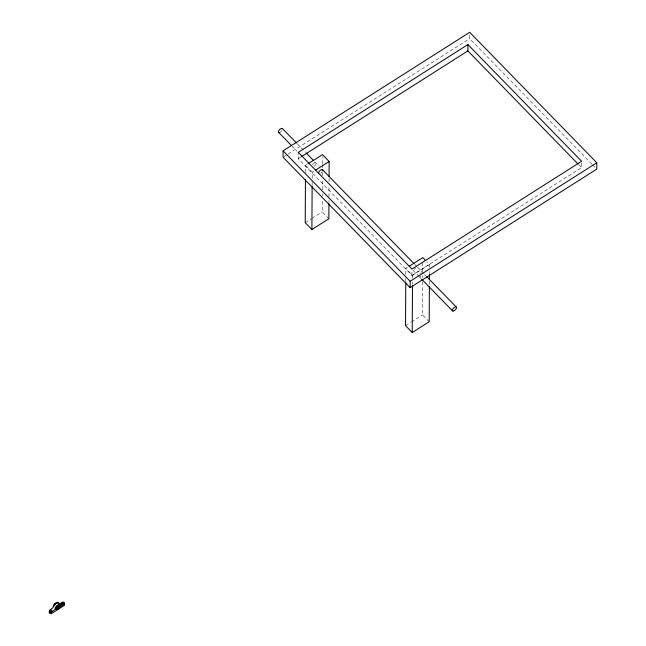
<?xml version="1.0" encoding="UTF-8"?>
<svg xmlns="http://www.w3.org/2000/svg" width="646" height="646" viewBox="0 0 646 646"><rect width="100%" height="100%" fill="white"/><g stroke="black" fill="none" stroke-linecap="round" stroke-linejoin="round"><path stroke-width="0.48" stroke-dasharray="3.23 2.42" d="M581.602 163.091L581.578 167.637L411.938 275.414L298.234 158.698L298.266 152.335M305.477 172.434L305.51 165.4L308.053 163.785M312.131 185.329L312.147 182.317M312.171 178.296L312.204 172.264L305.51 165.4M328.862 218.768L322.176 211.904L322.241 199.848M322.257 195.827L322.273 193.816M322.289 189.795L322.346 179.749M322.362 175.728L322.386 171.707M322.411 167.685L322.419 164.673M322.427 163.664L322.467 156.631M328.951 202.691L328.959 200.68M328.984 196.659L329.032 186.613M329.056 181.591L329.072 178.571M405.769 281.446L405.785 278.434M405.809 274.413L405.841 268.389L407.537 267.307M411.938 275.414L411.962 269.955M412.479 284.297L412.487 282.286M412.511 278.264L412.528 275.253L405.841 268.389M429.194 321.756L422.5 314.885L422.678 281.729M422.694 277.707L422.71 275.697M422.726 271.675L422.783 261.63M429.388 284.571L429.404 280.55M429.445 273.516L429.453 271.506M429.477 267.484L429.493 264.472L426.812 261.727M591.833 164.068L469.666 38.663L469.699 33.212M283.909 156.679L287.3 154.523M288.148 153.99L469.666 38.663M298.234 158.698L300.778 157.083M312.204 172.264L313.899 171.19M305.211 222.684L311.146 218.905M311.994 218.372L322.176 211.904M412.528 275.253L429.493 264.472M405.543 325.665L410.63 322.435M411.478 321.894L422.5 314.885M592.535 164.787L595.346 167.669M578.768 164.754L581.578 167.637M297.152 143.67L305.598 152.343M314.755 161.742L319.156 166.256M414.732 264.359L416.84 266.532M417.478 267.178L423.881 273.759M424.583 274.477L425.997 275.923M292.065 146.149L296.99 151.212M419.141 276.601L412.455 269.729A2.697 1.244 -44.3 0 0 413.739 269.657M419.496 276.956L420.901 278.402M282.019 130.629A2.697 1.244 -44.3 0 1 279.968 132.341M415.79 267.945A2.697 1.244 -44.3 0 1 414.288 269.358M420.974 276.23A2.697 1.244 -44.3 0 1 419.916 276.69M419.932 273.928A2.697 1.244 -44.3 0 1 420.441 273.444M420.99 273.048A2.697 1.244 -44.3 0 1 421.539 272.749M312.478 164.617A2.697 1.244 -44.3 0 1 315.934 162.929A2.697 1.244 -44.3 0 1 313.956 166.377M322.152 171.828A2.697 1.244 -44.3 0 1 320.65 173.241"/><path stroke-width="0.97" d="M283.093 150.857L283.061 157.22L410.145 287.664L596.751 169.107L596.783 162.744L469.699 32.3L283.093 150.857L410.178 281.301L410.145 287.664M305.437 179.467L305.211 222.684L311.897 229.548L328.862 218.768L328.943 203.692M311.897 229.548L312.123 186.339M329.089 176.56L329.161 161.492L322.475 154.62L308.053 163.785M405.769 282.455L405.543 325.665L412.229 332.529L429.194 321.756L429.372 286.582M412.229 332.529L412.471 285.298M429.412 279.548L429.437 274.526M578.065 164.036L467.874 50.921L467.906 44.558L298.266 152.335L411.97 269.051L581.61 161.266L467.906 44.558M50.122 612.117L51.963 611.487M61.677 604.769L62.969 604.034L63.768 604.398M301.625 156.542L467.874 50.921M315.595 170.108L329.161 161.492M409.233 266.233L422.799 257.609L425.48 260.354M410.178 281.301L596.783 162.744M59.214 604.22L62.097 602.387A1.542 1.244 0.3 0 1 64.261 602.605A1.542 1.244 0.3 0 1 64.011 604.349L61.128 606.182L60.635 605.908A3.658 1.688 -44.3 0 0 57.882 604.955A3.658 1.688 -44.3 0 0 55.088 609.436L51.712 612.166A1.542 1.244 0.3 0 1 49.548 611.956A1.542 1.244 0.3 0 1 49.799 610.204L53.182 607.474A3.658 1.688 -44.3 0 1 55.968 603.001A3.658 1.688 -44.3 0 1 58.729 603.945M282.367 128.497L296.449 142.952M306.301 153.07L313.342 160.297M322.499 169.688L414.021 263.641M426.699 276.649L456.27 307.003M278.684 132.422L291.362 145.431M421.604 279.129L452.588 310.928M54.482 604.971A1.599 0.735 -44.3 0 1 54.684 604.648M54.942 604.333A1.599 0.735 -44.3 0 1 55.249 604.05M55.895 603.639A1.599 0.735 -44.3 0 1 56.46 603.517M53.691 606.319A2.479 1.139 -44.3 0 1 54.829 603.881A2.479 1.139 -44.3 0 1 57.252 602.952M49.516 611.714A1.542 1.244 0.3 0 0 51.704 613.442L64.002 605.633A1.542 1.244 0.3 0 0 64.261 603.881M58.455 608.395A2.915 1.349 -44.3 0 1 55.613 608.249A2.915 1.349 -44.3 0 1 59.19 604.866A2.915 1.349 -44.3 0 1 59.004 607.878M53.747 606.11A2.915 1.349 -44.3 0 1 53.973 605.552M54.345 604.963A2.915 1.349 -44.3 0 1 57.946 603.033M279.46 132.511A2.697 1.244 -44.3 0 1 279.242 130.016A2.697 1.244 -44.3 0 1 282.577 128.748M318.607 173.362A2.697 1.244 -44.3 0 1 320.666 170.059A2.697 1.244 -44.3 0 1 322.701 170.762M50.033 610.971C51.292 613.797 53.594 607.894 50.033 610.971M61.588 603.63C62.856 606.457 65.149 600.554 61.588 603.63M57.93 608.629A1.599 0.735 -44.3 0 0 59.472 606.497A1.599 0.735 -44.3 0 0 57.373 607.41A1.599 0.735 -44.3 0 0 57.93 608.629M57.744 609.243A2.479 1.139 -44.3 0 0 60.135 605.94A2.479 1.139 -44.3 0 0 56.888 607.353A2.479 1.139 -44.3 0 0 57.744 609.243M453.872 310.847A2.697 1.244 -44.3 0 0 456.48 307.254A2.697 1.244 -44.3 0 0 452.935 308.788A2.697 1.244 -44.3 0 0 453.872 310.847"/></g></svg>
